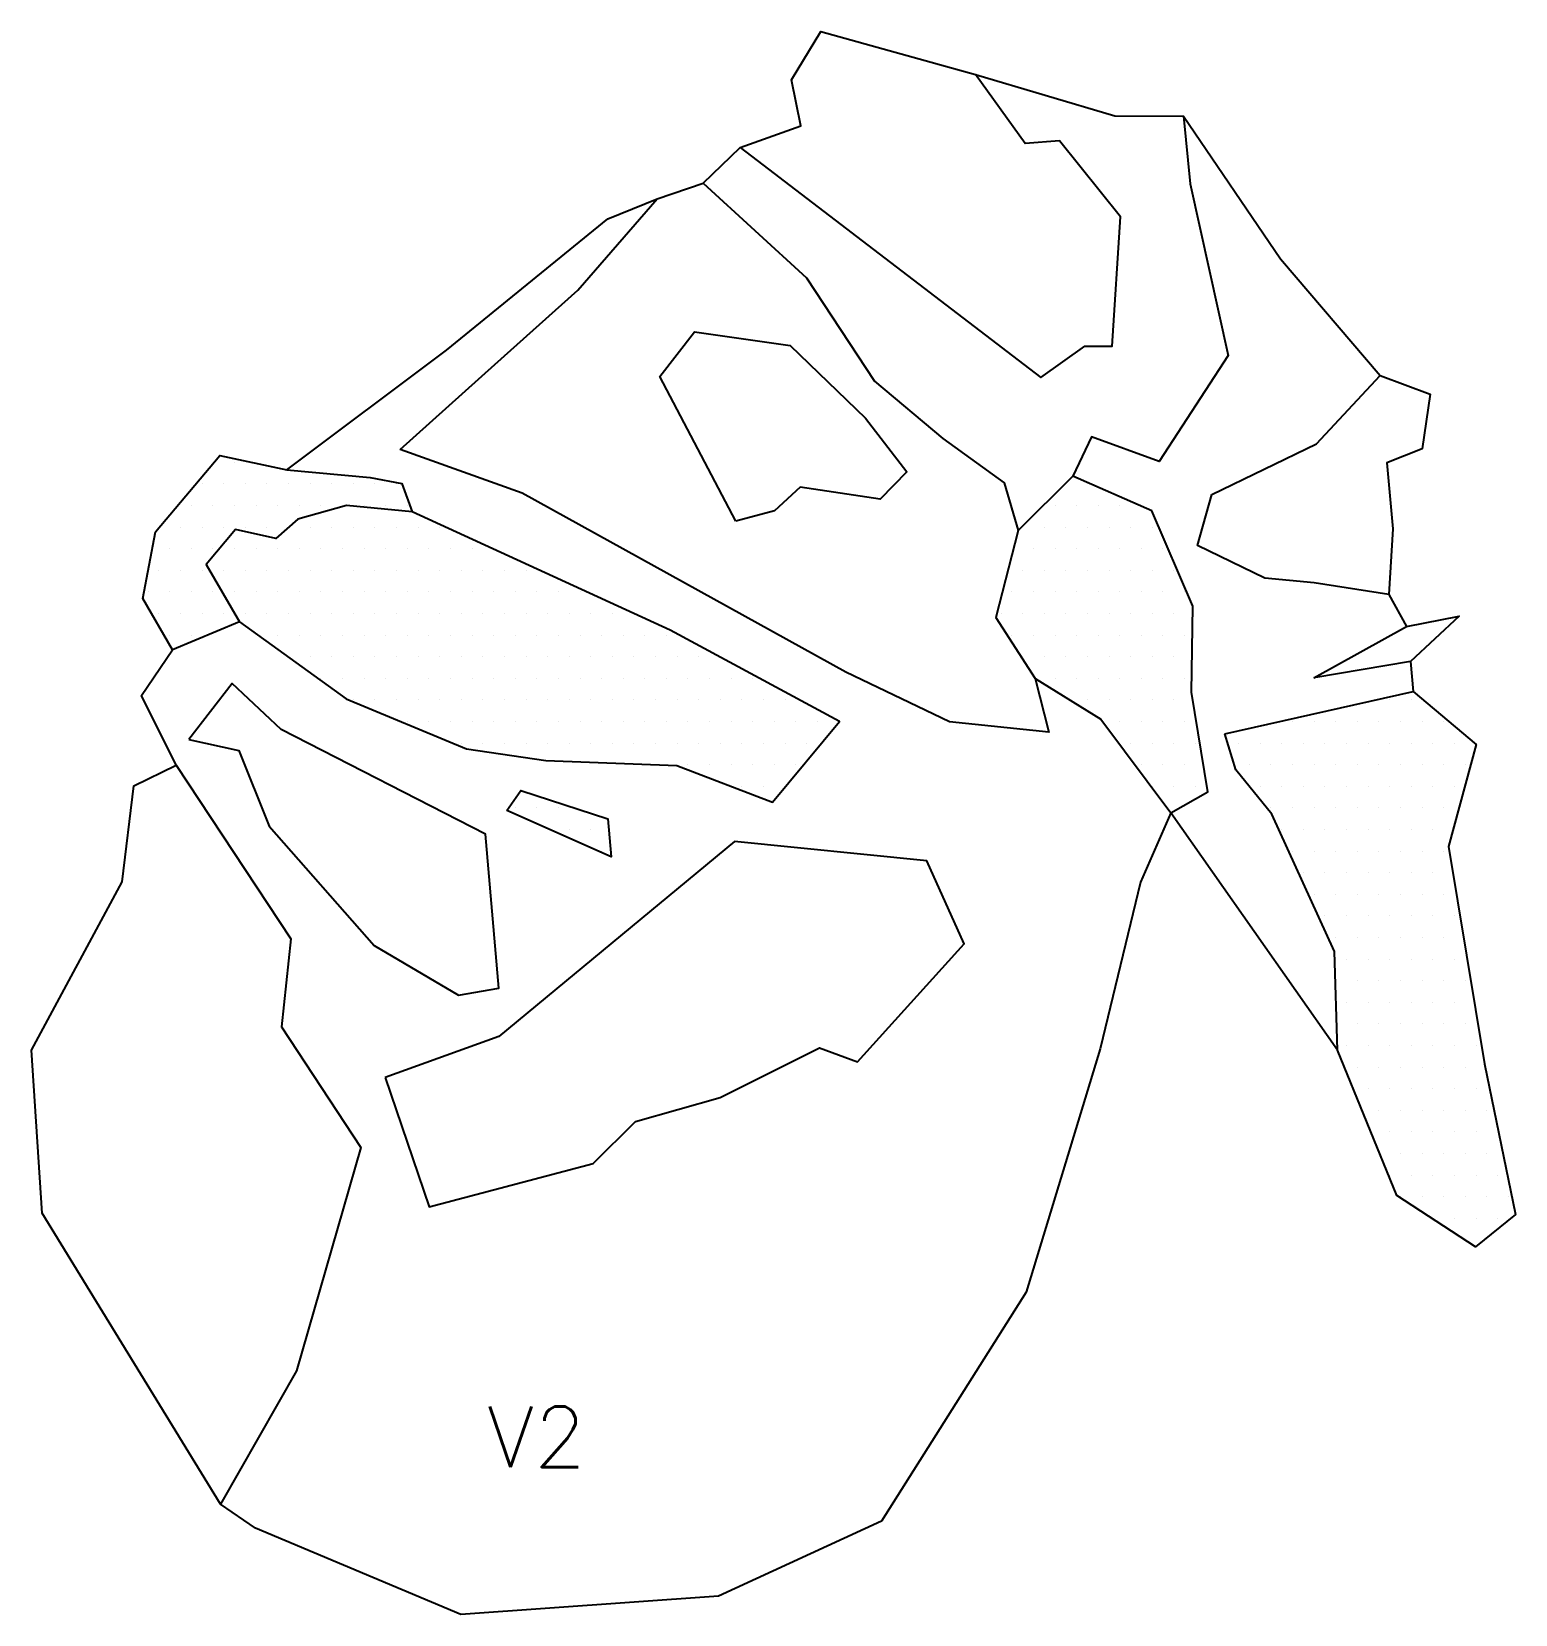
# Model space of a CAD drawing. Header units: metres. Extents: x 38 to 337, y -1646 to -1319.
# Drawn here: x 38.3 to 124.1, y -1571.7 to -1480.1 of the extents above; entities that cross this region are included whole.
import ezdxf

# ---------------------------------------------------------------- set-up
doc = ezdxf.new("R2010")
doc.units = ezdxf.units.M
doc.header["$LTSCALE"] = 25
doc.header["$MEASUREMENT"] = 0
doc.layers.get('0').update_dxf_attribs({"linetype": 'CONTINUOUS'})
for name, color, linetype in [('BEFUND', 1, 'CONTINUOUS'), ('BEFUNDSCHRAFF', 1, 'CONTINUOUS'), ('STEINE', 4, 'CONTINUOUS'), ('STEINESCHRAFF', 4, 'CONTINUOUS')]:
    doc.layers.add(name, color=color, linetype=linetype)
doc.styles.get("Standard").update_dxf_attribs({"font": 'txt.shx'})

# ---------------------------------------------------------------- blocks, each defined once
blk = doc.blocks.new('*X1')
at = {"color": 0}
for p, q in [((50, -1505), (50, -1505)), ((48.125, -1506.25), (48.125, -1506.25)), ((49.375, -1506.25), (49.375, -1506.25)), ((50.625, -1506.25), (50.625, -1506.25)), ((51.875, -1506.25), (51.875, -1506.25)), ((53.125, -1506.25), (53.125, -1506.25)), ((54.375, -1506.25), (54.375, -1506.25)), ((55.625, -1506.25), (55.625, -1506.25)), ((56.875, -1506.25), (56.875, -1506.25)), ((58.125, -1506.25), (58.125, -1506.25)), ((59.375, -1506.25), (59.375, -1506.25)), ((98.125, -1506.25), (98.125, -1506.25)), ((99.375, -1506.25), (99.375, -1506.25)), ((47.5, -1507.5), (47.5, -1507.5)), ((48.75, -1507.5), (48.75, -1507.5)), ((50, -1507.5), (50, -1507.5)), ((51.25, -1507.5), (51.25, -1507.5)), ((52.5, -1507.5), (52.5, -1507.5)), ((53.75, -1507.5), (53.75, -1507.5)), ((55, -1507.5), (55, -1507.5)), ((56.25, -1507.5), (56.25, -1507.5)), ((57.5, -1507.5), (57.5, -1507.5)), ((58.75, -1507.5), (58.75, -1507.5)), ((60, -1507.5), (60, -1507.5)), ((97.5, -1507.5), (97.5, -1507.5)), ((98.75, -1507.5), (98.75, -1507.5)), ((100, -1507.5), (100, -1507.5)), ((101.25, -1507.5), (101.25, -1507.5)), ((46.875, -1508.75), (46.875, -1508.75)), ((48.125, -1508.75), (48.125, -1508.75)), ((49.375, -1508.75), (49.375, -1508.75)), ((50.625, -1508.75), (50.625, -1508.75)), ((51.875, -1508.75), (51.875, -1508.75)), ((53.125, -1508.75), (53.125, -1508.75)), ((54.375, -1508.75), (54.375, -1508.75)), ((55.625, -1508.75), (55.625, -1508.75)), ((56.875, -1508.75), (56.875, -1508.75)), ((58.125, -1508.75), (58.125, -1508.75)), ((59.375, -1508.75), (59.375, -1508.75)), ((60.625, -1508.75), (60.625, -1508.75)), ((61.875, -1508.75), (61.875, -1508.75)), ((95.625, -1508.75), (95.625, -1508.75)), ((96.875, -1508.75), (96.875, -1508.75)), ((98.125, -1508.75), (98.125, -1508.75)), ((99.375, -1508.75), (99.375, -1508.75)), ((100.625, -1508.75), (100.625, -1508.75)), ((101.875, -1508.75), (101.875, -1508.75)), ((103.125, -1508.75), (103.125, -1508.75)), ((46.25, -1510), (46.25, -1510)), ((47.5, -1510), (47.5, -1510)), ((48.75, -1510), (48.75, -1510)), ((50, -1510), (50, -1510)), ((51.25, -1510), (51.25, -1510)), ((52.5, -1510), (52.5, -1510)), ((53.75, -1510), (53.75, -1510)), ((55, -1510), (55, -1510)), ((56.25, -1510), (56.25, -1510)), ((57.5, -1510), (57.5, -1510)), ((58.75, -1510), (58.75, -1510)), ((60, -1510), (60, -1510)), ((61.25, -1510), (61.25, -1510)), ((62.5, -1510), (62.5, -1510)), ((63.75, -1510), (63.75, -1510)), ((96.25, -1510), (96.25, -1510)), ((97.5, -1510), (97.5, -1510)), ((98.75, -1510), (98.75, -1510)), ((100, -1510), (100, -1510)), ((101.25, -1510), (101.25, -1510)), ((102.5, -1510), (102.5, -1510)), ((103.75, -1510), (103.75, -1510)), ((45.625, -1511.25), (45.625, -1511.25)), ((46.875, -1511.25), (46.875, -1511.25)), ((48.125, -1511.25), (48.125, -1511.25)), ((49.375, -1511.25), (49.375, -1511.25)), ((50.625, -1511.25), (50.625, -1511.25)), ((51.875, -1511.25), (51.875, -1511.25)), ((53.125, -1511.25), (53.125, -1511.25)), ((54.375, -1511.25), (54.375, -1511.25)), ((55.625, -1511.25), (55.625, -1511.25)), ((56.875, -1511.25), (56.875, -1511.25)), ((58.125, -1511.25), (58.125, -1511.25)), ((59.375, -1511.25), (59.375, -1511.25)), ((60.625, -1511.25), (60.625, -1511.25)), ((61.875, -1511.25), (61.875, -1511.25)), ((63.125, -1511.25), (63.125, -1511.25)), ((64.375, -1511.25), (64.375, -1511.25)), ((65.625, -1511.25), (65.625, -1511.25)), ((66.875, -1511.25), (66.875, -1511.25)), ((95.625, -1511.25), (95.625, -1511.25)), ((96.875, -1511.25), (96.875, -1511.25)), ((98.125, -1511.25), (98.125, -1511.25)), ((99.375, -1511.25), (99.375, -1511.25)), ((100.625, -1511.25), (100.625, -1511.25)), ((101.875, -1511.25), (101.875, -1511.25)), ((103.125, -1511.25), (103.125, -1511.25)), ((104.375, -1511.25), (104.375, -1511.25)), ((45, -1512.5), (45, -1512.5)), ((46.25, -1512.5), (46.25, -1512.5)), ((47.5, -1512.5), (47.5, -1512.5)), ((48.75, -1512.5), (48.75, -1512.5)), ((50, -1512.5), (50, -1512.5)), ((51.25, -1512.5), (51.25, -1512.5)), ((52.5, -1512.5), (52.5, -1512.5)), ((53.75, -1512.5), (53.75, -1512.5)), ((55, -1512.5), (55, -1512.5)), ((56.25, -1512.5), (56.25, -1512.5)), ((57.5, -1512.5), (57.5, -1512.5)), ((58.75, -1512.5), (58.75, -1512.5)), ((60, -1512.5), (60, -1512.5)), ((61.25, -1512.5), (61.25, -1512.5)), ((62.5, -1512.5), (62.5, -1512.5)), ((63.75, -1512.5), (63.75, -1512.5)), ((65, -1512.5), (65, -1512.5)), ((66.25, -1512.5), (66.25, -1512.5)), ((67.5, -1512.5), (67.5, -1512.5)), ((68.75, -1512.5), (68.75, -1512.5)), ((70, -1512.5), (70, -1512.5)), ((95, -1512.5), (95, -1512.5)), ((96.25, -1512.5), (96.25, -1512.5)), ((97.5, -1512.5), (97.5, -1512.5)), ((98.75, -1512.5), (98.75, -1512.5)), ((100, -1512.5), (100, -1512.5)), ((101.25, -1512.5), (101.25, -1512.5)), ((102.5, -1512.5), (102.5, -1512.5)), ((103.75, -1512.5), (103.75, -1512.5)), ((105, -1512.5), (105, -1512.5)), ((45.625, -1513.75), (45.625, -1513.75)), ((46.875, -1513.75), (46.875, -1513.75)), ((48.125, -1513.75), (48.125, -1513.75)), ((49.375, -1513.75), (49.375, -1513.75)), ((50.625, -1513.75), (50.625, -1513.75)), ((51.875, -1513.75), (51.875, -1513.75)), ((53.125, -1513.75), (53.125, -1513.75)), ((54.375, -1513.75), (54.375, -1513.75)), ((55.625, -1513.75), (55.625, -1513.75)), ((56.875, -1513.75), (56.875, -1513.75)), ((58.125, -1513.75), (58.125, -1513.75)), ((59.375, -1513.75), (59.375, -1513.75)), ((60.625, -1513.75), (60.625, -1513.75)), ((61.875, -1513.75), (61.875, -1513.75)), ((63.125, -1513.75), (63.125, -1513.75)), ((64.375, -1513.75), (64.375, -1513.75)), ((65.625, -1513.75), (65.625, -1513.75)), ((66.875, -1513.75), (66.875, -1513.75)), ((68.125, -1513.75), (68.125, -1513.75)), ((69.375, -1513.75), (69.375, -1513.75)), ((70.625, -1513.75), (70.625, -1513.75)), ((71.875, -1513.75), (71.875, -1513.75)), ((73.125, -1513.75), (73.125, -1513.75)), ((94.375, -1513.75), (94.375, -1513.75)), ((95.625, -1513.75), (95.625, -1513.75)), ((96.875, -1513.75), (96.875, -1513.75)), ((98.125, -1513.75), (98.125, -1513.75)), ((99.375, -1513.75), (99.375, -1513.75)), ((100.625, -1513.75), (100.625, -1513.75)), ((101.875, -1513.75), (101.875, -1513.75)), ((103.125, -1513.75), (103.125, -1513.75)), ((104.375, -1513.75), (104.375, -1513.75)), ((46.25, -1515), (46.25, -1515)), ((47.5, -1515), (47.5, -1515)), ((52.5, -1515), (52.5, -1515)), ((53.75, -1515), (53.75, -1515)), ((55, -1515), (55, -1515)), ((56.25, -1515), (56.25, -1515)), ((57.5, -1515), (57.5, -1515)), ((58.75, -1515), (58.75, -1515)), ((60, -1515), (60, -1515)), ((61.25, -1515), (61.25, -1515)), ((62.5, -1515), (62.5, -1515)), ((63.75, -1515), (63.75, -1515)), ((65, -1515), (65, -1515)), ((66.25, -1515), (66.25, -1515)), ((67.5, -1515), (67.5, -1515)), ((68.75, -1515), (68.75, -1515)), ((70, -1515), (70, -1515)), ((71.25, -1515), (71.25, -1515)), ((72.5, -1515), (72.5, -1515)), ((73.75, -1515), (73.75, -1515)), ((75, -1515), (75, -1515)), ((95, -1515), (95, -1515)), ((96.25, -1515), (96.25, -1515)), ((97.5, -1515), (97.5, -1515)), ((98.75, -1515), (98.75, -1515)), ((100, -1515), (100, -1515)), ((101.25, -1515), (101.25, -1515)), ((102.5, -1515), (102.5, -1515)), ((103.75, -1515), (103.75, -1515)), ((105, -1515), (105, -1515)), ((53.125, -1516.25), (53.125, -1516.25)), ((54.375, -1516.25), (54.375, -1516.25)), ((55.625, -1516.25), (55.625, -1516.25)), ((56.875, -1516.25), (56.875, -1516.25)), ((58.125, -1516.25), (58.125, -1516.25)), ((59.375, -1516.25), (59.375, -1516.25)), ((60.625, -1516.25), (60.625, -1516.25)), ((61.875, -1516.25), (61.875, -1516.25)), ((63.125, -1516.25), (63.125, -1516.25)), ((64.375, -1516.25), (64.375, -1516.25)), ((65.625, -1516.25), (65.625, -1516.25)), ((66.875, -1516.25), (66.875, -1516.25)), ((68.125, -1516.25), (68.125, -1516.25)), ((69.375, -1516.25), (69.375, -1516.25)), ((70.625, -1516.25), (70.625, -1516.25)), ((71.875, -1516.25), (71.875, -1516.25)), ((73.125, -1516.25), (73.125, -1516.25)), ((74.375, -1516.25), (74.375, -1516.25)), ((75.625, -1516.25), (75.625, -1516.25)), ((76.875, -1516.25), (76.875, -1516.25)), ((95.625, -1516.25), (95.625, -1516.25)), ((96.875, -1516.25), (96.875, -1516.25)), ((98.125, -1516.25), (98.125, -1516.25)), ((99.375, -1516.25), (99.375, -1516.25)), ((100.625, -1516.25), (100.625, -1516.25)), ((101.875, -1516.25), (101.875, -1516.25)), ((103.125, -1516.25), (103.125, -1516.25)), ((104.375, -1516.25), (104.375, -1516.25)), ((55, -1517.5), (55, -1517.5)), ((56.25, -1517.5), (56.25, -1517.5)), ((57.5, -1517.5), (57.5, -1517.5)), ((58.75, -1517.5), (58.75, -1517.5)), ((60, -1517.5), (60, -1517.5)), ((61.25, -1517.5), (61.25, -1517.5)), ((62.5, -1517.5), (62.5, -1517.5)), ((63.75, -1517.5), (63.75, -1517.5)), ((65, -1517.5), (65, -1517.5)), ((66.25, -1517.5), (66.25, -1517.5)), ((67.5, -1517.5), (67.5, -1517.5)), ((68.75, -1517.5), (68.75, -1517.5)), ((70, -1517.5), (70, -1517.5)), ((71.25, -1517.5), (71.25, -1517.5)), ((72.5, -1517.5), (72.5, -1517.5)), ((73.75, -1517.5), (73.75, -1517.5)), ((75, -1517.5), (75, -1517.5)), ((76.25, -1517.5), (76.25, -1517.5)), ((77.5, -1517.5), (77.5, -1517.5)), ((78.75, -1517.5), (78.75, -1517.5)), ((80, -1517.5), (80, -1517.5)), ((97.5, -1517.5), (97.5, -1517.5)), ((98.75, -1517.5), (98.75, -1517.5)), ((100, -1517.5), (100, -1517.5)), ((101.25, -1517.5), (101.25, -1517.5)), ((102.5, -1517.5), (102.5, -1517.5)), ((103.75, -1517.5), (103.75, -1517.5)), ((105, -1517.5), (105, -1517.5)), ((56.875, -1518.75), (56.875, -1518.75)), ((58.125, -1518.75), (58.125, -1518.75)), ((59.375, -1518.75), (59.375, -1518.75)), ((60.625, -1518.75), (60.625, -1518.75)), ((61.875, -1518.75), (61.875, -1518.75)), ((63.125, -1518.75), (63.125, -1518.75)), ((64.375, -1518.75), (64.375, -1518.75)), ((65.625, -1518.75), (65.625, -1518.75)), ((66.875, -1518.75), (66.875, -1518.75)), ((68.125, -1518.75), (68.125, -1518.75)), ((69.375, -1518.75), (69.375, -1518.75)), ((70.625, -1518.75), (70.625, -1518.75)), ((71.875, -1518.75), (71.875, -1518.75)), ((73.125, -1518.75), (73.125, -1518.75)), ((74.375, -1518.75), (74.375, -1518.75)), ((75.625, -1518.75), (75.625, -1518.75)), ((76.875, -1518.75), (76.875, -1518.75)), ((78.125, -1518.75), (78.125, -1518.75)), ((79.375, -1518.75), (79.375, -1518.75)), ((80.625, -1518.75), (80.625, -1518.75)), ((81.875, -1518.75), (81.875, -1518.75)), ((99.375, -1518.75), (99.375, -1518.75)), ((100.625, -1518.75), (100.625, -1518.75)), ((101.875, -1518.75), (101.875, -1518.75)), ((103.125, -1518.75), (103.125, -1518.75)), ((104.375, -1518.75), (104.375, -1518.75)), ((116.875, -1518.75), (116.875, -1518.75)), ((118.125, -1518.75), (118.125, -1518.75)), ((60, -1520), (60, -1520)), ((61.25, -1520), (61.25, -1520)), ((62.5, -1520), (62.5, -1520)), ((63.75, -1520), (63.75, -1520)), ((65, -1520), (65, -1520)), ((66.25, -1520), (66.25, -1520)), ((67.5, -1520), (67.5, -1520)), ((68.75, -1520), (68.75, -1520)), ((70, -1520), (70, -1520)), ((71.25, -1520), (71.25, -1520)), ((72.5, -1520), (72.5, -1520)), ((73.75, -1520), (73.75, -1520)), ((75, -1520), (75, -1520)), ((76.25, -1520), (76.25, -1520)), ((77.5, -1520), (77.5, -1520)), ((78.75, -1520), (78.75, -1520)), ((80, -1520), (80, -1520)), ((81.25, -1520), (81.25, -1520)), ((82.5, -1520), (82.5, -1520)), ((83.75, -1520), (83.75, -1520)), ((85, -1520), (85, -1520)), ((101.25, -1520), (101.25, -1520)), ((102.5, -1520), (102.5, -1520)), ((103.75, -1520), (103.75, -1520)), ((105, -1520), (105, -1520)), ((111.25, -1520), (111.25, -1520)), ((112.5, -1520), (112.5, -1520)), ((113.75, -1520), (113.75, -1520)), ((115, -1520), (115, -1520)), ((116.25, -1520), (116.25, -1520)), ((117.5, -1520), (117.5, -1520)), ((118.75, -1520), (118.75, -1520)), ((120, -1520), (120, -1520)), ((63.125, -1521.25), (63.125, -1521.25)), ((64.375, -1521.25), (64.375, -1521.25)), ((65.625, -1521.25), (65.625, -1521.25)), ((66.875, -1521.25), (66.875, -1521.25)), ((68.125, -1521.25), (68.125, -1521.25)), ((69.375, -1521.25), (69.375, -1521.25)), ((70.625, -1521.25), (70.625, -1521.25)), ((71.875, -1521.25), (71.875, -1521.25)), ((73.125, -1521.25), (73.125, -1521.25)), ((74.375, -1521.25), (74.375, -1521.25)), ((75.625, -1521.25), (75.625, -1521.25)), ((76.875, -1521.25), (76.875, -1521.25)), ((78.125, -1521.25), (78.125, -1521.25)), ((79.375, -1521.25), (79.375, -1521.25)), ((80.625, -1521.25), (80.625, -1521.25)), ((81.875, -1521.25), (81.875, -1521.25)), ((83.125, -1521.25), (83.125, -1521.25)), ((101.875, -1521.25), (101.875, -1521.25)), ((103.125, -1521.25), (103.125, -1521.25)), ((104.375, -1521.25), (104.375, -1521.25)), ((105.625, -1521.25), (105.625, -1521.25)), ((108.125, -1521.25), (108.125, -1521.25)), ((109.375, -1521.25), (109.375, -1521.25)), ((110.625, -1521.25), (110.625, -1521.25)), ((111.875, -1521.25), (111.875, -1521.25)), ((113.125, -1521.25), (113.125, -1521.25)), ((114.375, -1521.25), (114.375, -1521.25)), ((115.625, -1521.25), (115.625, -1521.25)), ((116.875, -1521.25), (116.875, -1521.25)), ((118.125, -1521.25), (118.125, -1521.25)), ((119.375, -1521.25), (119.375, -1521.25)), ((120.625, -1521.25), (120.625, -1521.25)), ((75, -1522.5), (75, -1522.5)), ((76.25, -1522.5), (76.25, -1522.5)), ((77.5, -1522.5), (77.5, -1522.5)), ((78.75, -1522.5), (78.75, -1522.5)), ((80, -1522.5), (80, -1522.5)), ((81.25, -1522.5), (81.25, -1522.5)), ((82.5, -1522.5), (82.5, -1522.5)), ((102.5, -1522.5), (102.5, -1522.5)), ((103.75, -1522.5), (103.75, -1522.5)), ((105, -1522.5), (105, -1522.5)), ((108.75, -1522.5), (108.75, -1522.5)), ((110, -1522.5), (110, -1522.5)), ((111.25, -1522.5), (111.25, -1522.5)), ((112.5, -1522.5), (112.5, -1522.5)), ((113.75, -1522.5), (113.75, -1522.5)), ((115, -1522.5), (115, -1522.5)), ((116.25, -1522.5), (116.25, -1522.5)), ((117.5, -1522.5), (117.5, -1522.5)), ((118.75, -1522.5), (118.75, -1522.5)), ((120, -1522.5), (120, -1522.5)), ((121.25, -1522.5), (121.25, -1522.5)), ((79.375, -1523.75), (79.375, -1523.75)), ((80.625, -1523.75), (80.625, -1523.75)), ((81.875, -1523.75), (81.875, -1523.75)), ((103.125, -1523.75), (103.125, -1523.75)), ((104.375, -1523.75), (104.375, -1523.75)), ((105.625, -1523.75), (105.625, -1523.75)), ((109.375, -1523.75), (109.375, -1523.75)), ((110.625, -1523.75), (110.625, -1523.75)), ((111.875, -1523.75), (111.875, -1523.75)), ((113.125, -1523.75), (113.125, -1523.75)), ((114.375, -1523.75), (114.375, -1523.75)), ((115.625, -1523.75), (115.625, -1523.75)), ((116.875, -1523.75), (116.875, -1523.75)), ((118.125, -1523.75), (118.125, -1523.75)), ((119.375, -1523.75), (119.375, -1523.75)), ((120.625, -1523.75), (120.625, -1523.75)), ((66.25, -1525), (66.25, -1525)), ((67.5, -1525), (67.5, -1525)), ((68.75, -1525), (68.75, -1525)), ((110, -1525), (110, -1525)), ((111.25, -1525), (111.25, -1525)), ((112.5, -1525), (112.5, -1525)), ((113.75, -1525), (113.75, -1525)), ((115, -1525), (115, -1525)), ((116.25, -1525), (116.25, -1525)), ((117.5, -1525), (117.5, -1525)), ((118.75, -1525), (118.75, -1525)), ((120, -1525), (120, -1525)), ((69.375, -1526.25), (69.375, -1526.25)), ((70.625, -1526.25), (70.625, -1526.25)), ((110.625, -1526.25), (110.625, -1526.25)), ((111.875, -1526.25), (111.875, -1526.25)), ((113.125, -1526.25), (113.125, -1526.25)), ((114.375, -1526.25), (114.375, -1526.25)), ((115.625, -1526.25), (115.625, -1526.25)), ((116.875, -1526.25), (116.875, -1526.25)), ((118.125, -1526.25), (118.125, -1526.25)), ((119.375, -1526.25), (119.375, -1526.25)), ((71.25, -1527.5), (71.25, -1527.5)), ((111.25, -1527.5), (111.25, -1527.5)), ((112.5, -1527.5), (112.5, -1527.5)), ((113.75, -1527.5), (113.75, -1527.5)), ((115, -1527.5), (115, -1527.5)), ((116.25, -1527.5), (116.25, -1527.5)), ((117.5, -1527.5), (117.5, -1527.5)), ((118.75, -1527.5), (118.75, -1527.5)), ((120, -1527.5), (120, -1527.5)), ((111.875, -1528.75), (111.875, -1528.75)), ((113.125, -1528.75), (113.125, -1528.75)), ((114.375, -1528.75), (114.375, -1528.75)), ((115.625, -1528.75), (115.625, -1528.75)), ((116.875, -1528.75), (116.875, -1528.75)), ((118.125, -1528.75), (118.125, -1528.75)), ((119.375, -1528.75), (119.375, -1528.75)), ((112.5, -1530), (112.5, -1530)), ((113.75, -1530), (113.75, -1530)), ((115, -1530), (115, -1530)), ((116.25, -1530), (116.25, -1530)), ((117.5, -1530), (117.5, -1530)), ((118.75, -1530), (118.75, -1530)), ((120, -1530), (120, -1530)), ((113.125, -1531.25), (113.125, -1531.25)), ((114.375, -1531.25), (114.375, -1531.25)), ((115.625, -1531.25), (115.625, -1531.25)), ((116.875, -1531.25), (116.875, -1531.25)), ((118.125, -1531.25), (118.125, -1531.25)), ((119.375, -1531.25), (119.375, -1531.25)), ((120.625, -1531.25), (120.625, -1531.25)), ((113.75, -1532.5), (113.75, -1532.5)), ((115, -1532.5), (115, -1532.5)), ((116.25, -1532.5), (116.25, -1532.5)), ((117.5, -1532.5), (117.5, -1532.5)), ((118.75, -1532.5), (118.75, -1532.5)), ((120, -1532.5), (120, -1532.5)), ((114.375, -1533.75), (114.375, -1533.75)), ((115.625, -1533.75), (115.625, -1533.75)), ((116.875, -1533.75), (116.875, -1533.75)), ((118.125, -1533.75), (118.125, -1533.75)), ((119.375, -1533.75), (119.375, -1533.75)), ((120.625, -1533.75), (120.625, -1533.75)), ((113.75, -1535), (113.75, -1535)), ((115, -1535), (115, -1535)), ((116.25, -1535), (116.25, -1535)), ((117.5, -1535), (117.5, -1535)), ((118.75, -1535), (118.75, -1535)), ((120, -1535), (120, -1535)), ((121.25, -1535), (121.25, -1535)), ((114.375, -1536.25), (114.375, -1536.25)), ((115.625, -1536.25), (115.625, -1536.25)), ((116.875, -1536.25), (116.875, -1536.25)), ((118.125, -1536.25), (118.125, -1536.25)), ((119.375, -1536.25), (119.375, -1536.25)), ((120.625, -1536.25), (120.625, -1536.25)), ((115, -1537.5), (115, -1537.5)), ((116.25, -1537.5), (116.25, -1537.5)), ((117.5, -1537.5), (117.5, -1537.5)), ((118.75, -1537.5), (118.75, -1537.5)), ((120, -1537.5), (120, -1537.5)), ((121.25, -1537.5), (121.25, -1537.5)), ((114.375, -1538.75), (114.375, -1538.75)), ((115.625, -1538.75), (115.625, -1538.75)), ((116.875, -1538.75), (116.875, -1538.75)), ((118.125, -1538.75), (118.125, -1538.75)), ((119.375, -1538.75), (119.375, -1538.75)), ((120.625, -1538.75), (120.625, -1538.75)), ((121.875, -1538.75), (121.875, -1538.75)), ((115, -1540), (115, -1540)), ((116.25, -1540), (116.25, -1540)), ((117.5, -1540), (117.5, -1540)), ((118.75, -1540), (118.75, -1540)), ((120, -1540), (120, -1540)), ((121.25, -1540), (121.25, -1540)), ((115.625, -1541.25), (115.625, -1541.25)), ((116.875, -1541.25), (116.875, -1541.25)), ((118.125, -1541.25), (118.125, -1541.25)), ((119.375, -1541.25), (119.375, -1541.25)), ((120.625, -1541.25), (120.625, -1541.25)), ((121.875, -1541.25), (121.875, -1541.25)), ((116.25, -1542.5), (116.25, -1542.5)), ((117.5, -1542.5), (117.5, -1542.5)), ((118.75, -1542.5), (118.75, -1542.5)), ((120, -1542.5), (120, -1542.5)), ((121.25, -1542.5), (121.25, -1542.5)), ((122.5, -1542.5), (122.5, -1542.5)), ((116.875, -1543.75), (116.875, -1543.75)), ((118.125, -1543.75), (118.125, -1543.75)), ((119.375, -1543.75), (119.375, -1543.75)), ((120.625, -1543.75), (120.625, -1543.75)), ((121.875, -1543.75), (121.875, -1543.75)), ((123.125, -1543.75), (123.125, -1543.75)), ((117.5, -1545), (117.5, -1545)), ((118.75, -1545), (118.75, -1545)), ((120, -1545), (120, -1545)), ((121.25, -1545), (121.25, -1545)), ((122.5, -1545), (122.5, -1545)), ((116.875, -1546.25), (116.875, -1546.25)), ((118.125, -1546.25), (118.125, -1546.25)), ((119.375, -1546.25), (119.375, -1546.25)), ((120.625, -1546.25), (120.625, -1546.25)), ((121.875, -1546.25), (121.875, -1546.25)), ((123.125, -1546.25), (123.125, -1546.25)), ((117.5, -1547.5), (117.5, -1547.5)), ((118.75, -1547.5), (118.75, -1547.5)), ((120, -1547.5), (120, -1547.5)), ((121.25, -1547.5), (121.25, -1547.5)), ((122.5, -1547.5), (122.5, -1547.5)), ((123.75, -1547.5), (123.75, -1547.5)), ((119.375, -1548.75), (119.375, -1548.75)), ((120.625, -1548.75), (120.625, -1548.75)), ((121.875, -1548.75), (121.875, -1548.75)), ((123.125, -1548.75), (123.125, -1548.75)), ((121.25, -1550), (121.25, -1550))]:
    blk.add_line(p, q, dxfattribs=at)

msp = doc.modelspace()

# ---------------------------------------------------------------- linework, layer by layer
at = {"layer": 'BEFUND'}
for points in [[(104.941, -1484.961), (110.554, -1493.234), (116.327, -1499.981)], [(53.019, -1505.444), (62.266, -1498.511), (71.618, -1490.917), (74.474, -1489.759)], [(116.829, -1512.66), (117.839, -1514.497)], [(46.628, -1522.521), (44.61, -1518.489), (46.404, -1515.85)], [(118.084, -1516.535), (118.229, -1518.267)], [(113.857, -1539.018), (104.196, -1525.279), (102.447, -1529.293), (100.111, -1538.956), (95.821, -1553.038), (87.462, -1566.288), (78.024, -1570.623), (63.102, -1571.675), (51.211, -1566.682), (49.181, -1565.298)]]:
    msp.add_lwpolyline(points, dxfattribs=at)
at = {"layer": 'STEINE'}
for points in [[(77.125, -1488.855), (79.273, -1486.778), (82.792, -1485.521), (82.244, -1482.871), (83.937, -1480.079), (92.886, -1482.563), (100.97, -1484.942), (104.941, -1484.961), (105.33, -1488.883), (107.525, -1498.82), (103.526, -1504.962), (99.612, -1503.519), (98.532, -1505.805), (95.361, -1508.947)], [(79.273, -1486.778), (96.675, -1500.094), (99.229, -1498.273), (100.807, -1498.28), (101.299, -1490.799), (97.756, -1486.404), (95.77, -1486.548), (92.886, -1482.563)], [(59.592, -1504.252), (65.062, -1499.339), (69.868, -1495.033), (74.474, -1489.759), (77.125, -1488.855), (83.108, -1494.33), (87.052, -1500.305), (91.007, -1503.632), (94.56, -1506.194), (95.361, -1508.947), (94.066, -1513.981), (96.34, -1517.505), (97.141, -1520.614), (91.391, -1520.027), (85.396, -1517.149), (66.657, -1506.779), (59.592, -1504.252)], [(79.021, -1508.414), (74.63, -1500.044), (76.628, -1497.457), (82.174, -1498.246), (86.533, -1502.441), (88.911, -1505.557), (87.377, -1507.128), (82.747, -1506.445), (81.264, -1507.813), (79.021, -1508.414)], [(106.572, -1506.86), (112.643, -1503.935), (116.327, -1499.981), (119.224, -1501.063), (118.751, -1504.217), (116.711, -1505.023), (117.05, -1508.843), (116.829, -1512.66), (112.505, -1511.978), (109.655, -1511.711), (105.743, -1509.809), (106.572, -1506.86)], [(50.281, -1514.239), (46.404, -1515.85), (44.687, -1512.889), (45.417, -1509.024), (49.154, -1504.611), (53.019, -1505.444), (57.854, -1505.873), (59.685, -1506.238), (60.288, -1507.87)], [(96.34, -1517.505), (100.148, -1519.864), (104.196, -1525.279), (106.34, -1524.067), (105.399, -1518.31), (105.473, -1513.321), (103.105, -1507.811), (98.532, -1505.805)], [(60.288, -1507.87), (56.472, -1507.496), (53.668, -1508.298), (52.39, -1509.412), (50.051, -1508.892), (48.361, -1510.921), (50.281, -1514.239), (56.471, -1518.696), (63.433, -1521.579), (68.012, -1522.262), (75.596, -1522.552), (81.136, -1524.664), (85.027, -1519.998), (75.225, -1514.709), (60.288, -1507.87)], [(112.48, -1517.477), (117.839, -1514.497), (120.896, -1513.9), (118.084, -1516.535), (112.48, -1517.477)], [(47.347, -1521.047), (50.247, -1521.672), (52.008, -1526.058), (58.086, -1532.959), (62.96, -1535.832), (65.304, -1535.436), (64.53, -1526.523), (52.696, -1520.461), (49.857, -1517.801), (47.347, -1521.047)], [(107.323, -1520.711), (118.229, -1518.267), (121.88, -1521.338), (120.275, -1527.236), (122.356, -1539.821), (124.149, -1548.535), (121.849, -1550.408), (117.281, -1547.435), (113.857, -1539.018), (113.68, -1533.316), (110.051, -1525.357), (107.975, -1522.802), (107.323, -1520.711)], [(49.181, -1565.298), (38.872, -1548.45), (38.254, -1539.028), (43.491, -1529.277), (44.179, -1523.731), (46.628, -1522.521), (53.251, -1532.581), (52.719, -1537.669), (57.32, -1544.665), (53.595, -1557.58), (49.181, -1565.298)], [(65.759, -1525.154), (66.579, -1523.987), (71.611, -1525.639), (71.805, -1527.829), (65.759, -1525.154)], [(58.713, -1540.599), (61.275, -1548.094), (70.756, -1545.592), (73.211, -1543.16), (78.105, -1541.757), (83.871, -1538.881), (86.056, -1539.706), (92.248, -1532.861), (90.081, -1528.065), (78.936, -1526.945), (65.291, -1538.236), (58.713, -1540.599)]]:
    msp.add_lwpolyline(points, dxfattribs=at)

# ---------------------------------------------------------------- block references
at = {"layer": 'STEINESCHRAFF'}
msp.add_blockref('*X1', (0, 0), dxfattribs=at)

# ---------------------------------------------------------------- texts
at = {"layer": 'BEFUNDSCHRAFF'}
msp.add_text('V2', height=3.5, dxfattribs=at).set_placement((64.635, -1563.15))

doc.saveas('drawing.dxf')
